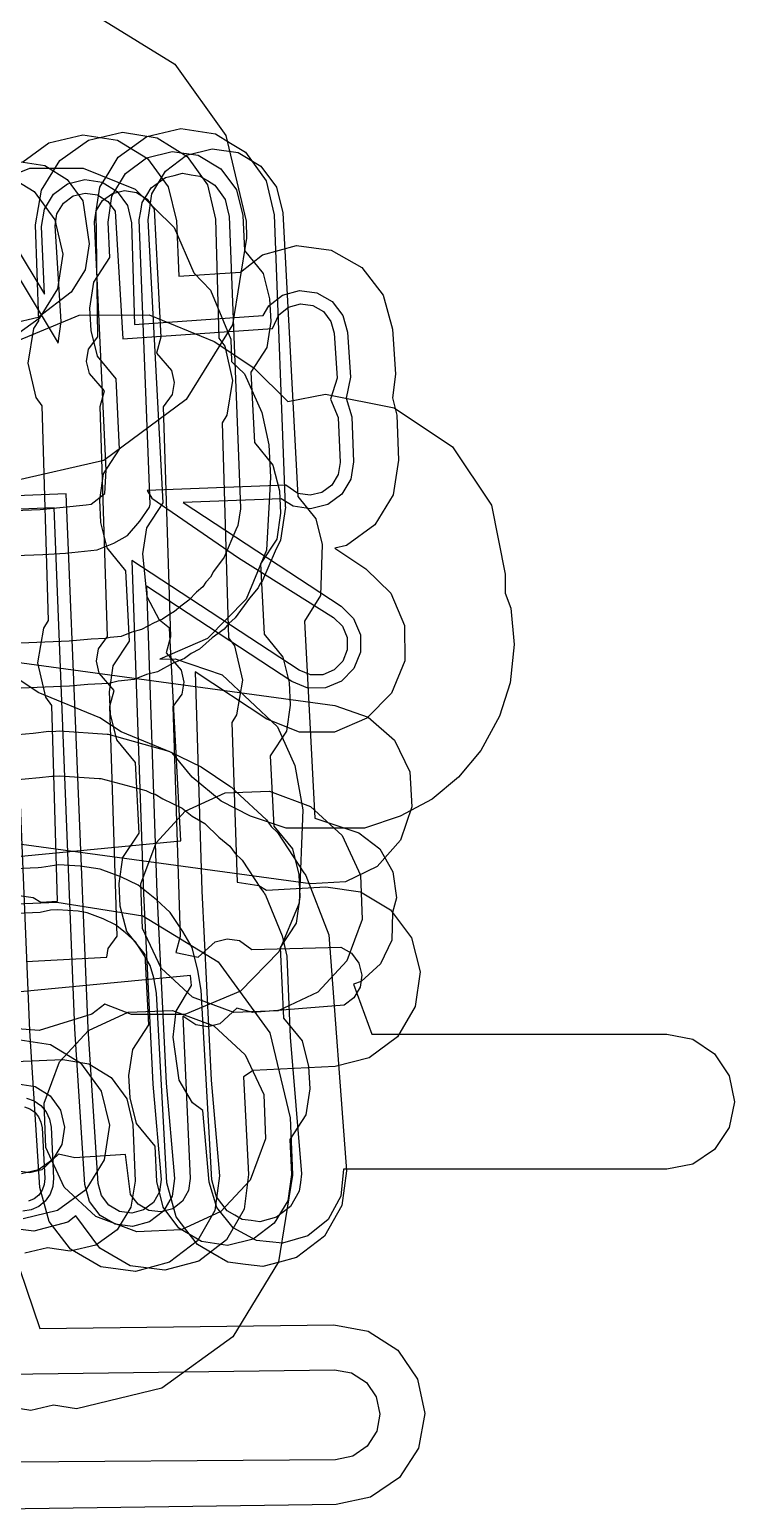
# Model space of a CAD drawing. Header units: metres. Extents: x 17722 to 17999, y 13535 to 15917.
# Drawn here: x 17975.08 to 17990.75, y 13645.96 to 13678.85 of the extents above; entities that cross this region are included whole.
import ezdxf

# ---------------------------------------------------------------- set-up
doc = ezdxf.new("R2010")
doc.units = ezdxf.units.M
doc.layers.add('AI_GREENING_EXCLUSIONS', color=1, linetype='Continuous')

msp = doc.modelspace()

# ---------------------------------------------------------------- linework, layer by layer
at = {"layer": 'AI_GREENING_EXCLUSIONS'}
for points in [[(17976.652, 13679.106), (17978.311, 13678.079), (17979.45, 13676.495), (17979.897, 13674.596), (17979.91, 13674.213), (17979.596, 13672.287), (17978.569, 13670.629), (17976.738, 13669.274), (17974.724, 13668.817), (17974.167, 13667.911), (17972.587, 13666.766), (17970.717, 13666.314), (17962.98, 13665.978), (17961.051, 13666.275), (17957.635, 13668.421), (17957.102, 13669.15), (17956.353, 13669.575), (17955.154, 13671.114), (17954.635, 13672.994), (17954.496, 13674.897), (17954.312, 13675.022), (17953.194, 13676.582), (17952.735, 13678.445), (17952.655, 13680.206)], [(17964.809, 13667.777), (17975.323, 13668.185), (17976.34, 13668.285), (17976.453, 13668.299), (17976.756, 13668.54), (17976.784, 13669.061), (17976.525, 13674.581), (17976.525, 13674.581), (17976.525, 13674.581), (17976.587, 13674.966), (17976.648, 13675.351), (17976.648, 13675.351), (17976.648, 13675.351), (17976.852, 13675.684), (17977.056, 13676.016), (17977.056, 13676.016), (17977.056, 13676.016), (17977.372, 13676.245), (17977.688, 13676.474), (17977.688, 13676.474), (17977.688, 13676.474), (17978.068, 13676.565), (17978.447, 13676.655), (17978.447, 13676.655), (17978.447, 13676.655), (17978.833, 13676.594), (17979.218, 13676.532), (17979.218, 13676.532), (17979.218, 13676.532), (17979.55, 13676.328), (17979.883, 13676.124), (17979.883, 13676.124), (17979.883, 13676.124), (17980.112, 13675.808), (17980.341, 13675.492), (17980.341, 13675.492), (17980.341, 13675.492), (17980.432, 13675.113), (17980.522, 13674.733), (17980.522, 13674.733), (17980.77, 13668.257), (17980.77, 13668.257), (17980.771, 13668.233), (17980.662, 13667.502), (17980.547, 13667.258), (17980.264, 13666.607), (17980.202, 13666.522), (17980.164, 13666.44), (17979.974, 13666.21), (17979.657, 13665.776), (17979.513, 13665.651), (17979.411, 13665.526), (17979.145, 13665.329), (17978.861, 13665.08), (17978.678, 13664.982), (17978.527, 13664.87), (17978.275, 13664.765), (17977.927, 13664.578), (17977.684, 13664.519), (17977.406, 13664.403), (17977.051, 13664.366), (17976.847, 13664.317), (17976.383, 13664.296), (17975.975, 13664.254), (17968.423, 13663.944)], [(17974.389, 13659.672), (17975.161, 13659.561), (17975.336, 13659.457), (17975.708, 13659.477), (17975.579, 13663.83), (17975.448, 13664.013), (17975.271, 13664.773), (17975.398, 13665.543), (17975.505, 13665.715), (17975.362, 13670.49), (17975.231, 13670.674), (17975.054, 13671.434), (17975.181, 13672.204), (17975.289, 13672.376), (17975.219, 13674.508), (17975.347, 13675.278), (17975.759, 13675.94), (17976.393, 13676.395), (17977.153, 13676.572), (17977.923, 13676.444), (17978.586, 13676.032), (17979.04, 13675.398), (17979.217, 13674.638), (17979.291, 13671.994), (17979.422, 13671.811), (17979.599, 13671.051), (17979.472, 13670.281), (17979.365, 13670.109), (17979.507, 13665.334), (17979.639, 13665.151), (17979.816, 13664.391), (17979.688, 13663.621), (17979.581, 13663.448), (17979.696, 13659.899), (17980.18, 13659.829), (17980.355, 13659.726), (17981.667, 13659.796), (17982.439, 13659.685), (17983.11, 13659.287), (17983.578, 13658.662), (17983.771, 13657.906), (17983.66, 13657.134), (17983.262, 13656.462), (17982.637, 13655.995), (17981.881, 13655.802), (17980.057, 13655.717), (17979.837, 13655.571), (17979.953, 13653.404), (17979.853, 13652.63), (17979.464, 13651.954), (17978.846, 13651.477), (17978.093, 13651.274), (17977.319, 13651.374), (17976.643, 13651.762), (17976.111, 13652.482), (17975.933, 13652.344), (17975.179, 13652.141), (17974.405, 13652.242)], [(17974.936, 13675.912), (17975.511, 13676.331), (17976.269, 13676.515), (17977.04, 13676.394), (17977.706, 13675.988), (17978.166, 13675.357), (17978.35, 13674.599), (17978.401, 13673.368), (17979.77, 13673.462), (17980.265, 13673.845), (17981.018, 13674.049), (17981.792, 13673.949), (17982.469, 13673.561), (17982.946, 13672.944), (17983.151, 13672.191), (17983.219, 13671.193), (17983.152, 13670.668), (17983.246, 13670.282), (17983.288, 13669.283), (17983.169, 13668.512), (17982.763, 13667.846), (17982.133, 13667.385), (17981.869, 13667.321), (17982.558, 13666.868), (17983.114, 13666.321), (17983.418, 13665.602), (17983.424, 13664.822), (17983.131, 13664.099), (17982.584, 13663.543), (17981.865, 13663.238), (17981.085, 13663.232), (17980.362, 13663.525), (17978.763, 13664.575), (17978.914, 13659.704), (17979.119, 13655.497), (17979.307, 13653.375), (17979.205, 13652.601), (17978.814, 13651.926), (17978.195, 13651.451), (17977.441, 13651.249), (17976.668, 13651.351), (17975.992, 13651.742), (17975.517, 13652.361), (17975.315, 13653.115), (17975.089, 13656.598), (17974.652, 13667.183)], [(17973.89, 13660.383), (17978.446, 13660.82), (17978.198, 13665.543), (17977.974, 13665.726), (17977.698, 13666.242), (17977.604, 13667.199), (17977.688, 13667.778), (17978.051, 13668.329), (17977.721, 13674.623), (17977.805, 13675.202), (17978.104, 13675.705), (17978.573, 13676.056), (17979.14, 13676.2), (17979.719, 13676.116), (17980.222, 13675.817), (17980.573, 13675.348), (17980.717, 13674.78), (17981.048, 13668.472), (17981.445, 13667.975), (17981.589, 13667.408), (17981.551, 13666.272), (17981.194, 13665.702), (17981.423, 13661.324), (17982.404, 13660.995), (17982.869, 13660.639), (17983.162, 13660.133), (17983.239, 13659.553), (17983.152, 13659.227), (17983.135, 13658.614), (17982.886, 13658.085), (17982.453, 13657.691), (17982.286, 13657.631), (17982.691, 13656.521), (17989.253, 13656.521), (17989.827, 13656.407), (17990.314, 13656.082), (17990.639, 13655.595), (17990.753, 13655.021), (17990.639, 13654.447), (17990.314, 13653.96), (17989.827, 13653.635), (17989.253, 13653.521), (17982.065, 13653.521), (17982.005, 13652.92), (17981.726, 13652.406), (17981.27, 13652.038), (17980.709, 13651.873), (17980.127, 13651.934), (17979.613, 13652.214), (17979.245, 13652.669), (17979.079, 13653.231), (17978.935, 13654.822), (17978.705, 13654.996), (17978.409, 13655.501), (17978.278, 13656.454), (17978.34, 13657.036), (17978.682, 13657.601), (17978.662, 13657.827), (17974.178, 13657.397)], [(17973.937, 13675.3), (17975.09, 13675.768), (17976.278, 13675.768), (17977.431, 13675.3), (17978.299, 13674.451), (17978.735, 13673.445), (17979.104, 13673.056), (17979.558, 13671.973), (17979.572, 13671.473), (17979.864, 13671.196), (17980.25, 13670.34), (17980.405, 13669.621), (17980.444, 13668.904), (17980.35, 13667.278), (17979.897, 13666.194), (17979.042, 13665.317), (17977.977, 13664.855), (17978.319, 13664.864), (17979.369, 13664.512), (17980.593, 13663.353), (17980.979, 13662.497), (17981.161, 13661.508), (17981.079, 13659.435), (17980.626, 13658.351), (17979.771, 13657.474), (17978.539, 13656.959), (17977.351, 13656.959), (17976.754, 13657.192), (17976.467, 13656.969), (17975.298, 13656.605), (17974.127, 13656.693)], [(17974.848, 13675.922), (17975.425, 13675.828), (17975.923, 13675.52), (17976.265, 13675.045), (17976.412, 13674.092), (17976.318, 13673.514), (17976.01, 13673.016), (17975.277, 13672.454), (17974.708, 13672.319)], [(17965.842, 13666.832), (17975.377, 13667.184), (17975.884, 13667.215), (17976.585, 13667.285), (17976.96, 13667.436), (17977.264, 13667.607), (17977.536, 13667.921), (17977.751, 13668.233), (17977.766, 13668.304), (17977.524, 13674.619), (17977.524, 13674.619), (17977.555, 13674.811), (17977.555, 13674.811), (17977.586, 13675.004), (17977.586, 13675.004), (17977.586, 13675.004), (17977.688, 13675.17), (17977.79, 13675.336), (17977.79, 13675.336), (17977.79, 13675.336), (17977.948, 13675.451), (17978.106, 13675.565), (17978.106, 13675.565), (17978.106, 13675.565), (17978.296, 13675.611), (17978.485, 13675.656), (17978.485, 13675.656), (17978.485, 13675.656), (17978.678, 13675.625), (17978.871, 13675.595), (17978.871, 13675.595), (17978.871, 13675.595), (17979.037, 13675.493), (17979.203, 13675.39), (17979.203, 13675.39), (17979.203, 13675.39), (17979.318, 13675.232), (17979.432, 13675.075), (17979.432, 13675.075), (17979.432, 13675.075), (17979.478, 13674.885), (17979.523, 13674.695), (17979.523, 13674.695), (17979.77, 13668.219), (17979.77, 13668.219), (17979.771, 13668.195), (17979.717, 13667.829), (17979.667, 13667.734), (17979.408, 13667.124), (17979.175, 13666.802), (17979.109, 13666.677), (17979.006, 13666.567), (17978.933, 13666.466), (17978.798, 13666.347), (17978.627, 13666.166), (17978.446, 13666.036), (17978.309, 13665.914), (17978.179, 13665.843), (17978.04, 13665.743), (17977.854, 13665.666), (17977.575, 13665.514), (17977.357, 13665.459), (17977.124, 13665.363), (17976.875, 13665.339), (17976.774, 13665.314), (17976.452, 13665.3), (17975.966, 13665.255), (17968.429, 13664.945)], [(17974.747, 13674.077), (17975.415, 13672.971), (17975.352, 13674.475), (17975.413, 13674.861), (17975.616, 13675.194), (17975.931, 13675.424), (17976.31, 13675.516), (17976.696, 13675.456), (17977.029, 13675.252), (17977.259, 13674.937), (17977.351, 13674.558), (17977.42, 13672.298), (17980.278, 13672.494), (17980.402, 13672.711), (17980.71, 13672.949), (17981.087, 13673.051), (17981.474, 13673.002), (17981.812, 13672.807), (17982.051, 13672.499), (17982.153, 13672.122), (17982.222, 13671.124), (17982.126, 13670.658), (17982.247, 13670.24), (17982.289, 13669.241), (17982.229, 13668.855), (17982.026, 13668.522), (17981.712, 13668.292), (17981.332, 13668.199), (17980.947, 13668.259), (17980.677, 13668.424), (17978.499, 13668.337), (17982.009, 13666.033), (17982.287, 13665.759), (17982.439, 13665.4), (17982.442, 13665.009), (17982.296, 13664.648), (17982.022, 13664.37), (17981.663, 13664.217), (17981.272, 13664.214), (17980.911, 13664.361), (17977.684, 13666.48), (17977.915, 13659.662), (17978.121, 13655.432), (17978.309, 13653.31), (17978.258, 13652.923), (17978.063, 13652.585), (17977.753, 13652.348), (17977.376, 13652.247), (17976.989, 13652.298), (17976.651, 13652.493), (17976.414, 13652.803), (17976.313, 13653.18), (17976.088, 13656.639), (17975.634, 13668.223), (17971.679, 13668.066)], [(17974.523, 13675.662), (17975.188, 13675.253), (17975.645, 13674.621), (17975.827, 13673.862), (17975.703, 13673.091), (17975.295, 13672.427), (17974.663, 13671.969)], [(17974.45, 13673.989), (17975.722, 13671.881), (17975.79, 13672.362), (17975.652, 13674.488), (17975.694, 13674.758), (17975.837, 13674.991), (17976.057, 13675.152), (17976.323, 13675.216), (17976.593, 13675.174), (17976.826, 13675.032), (17976.987, 13674.811), (17977.157, 13671.979), (17980.483, 13672.208), (17980.628, 13672.513), (17980.844, 13672.68), (17981.107, 13672.752), (17981.378, 13672.717), (17981.615, 13672.581), (17981.782, 13672.365), (17981.854, 13672.102), (17981.922, 13671.104), (17981.776, 13670.638), (17981.947, 13670.227), (17981.989, 13669.228), (17981.948, 13668.958), (17981.806, 13668.725), (17981.585, 13668.564), (17981.32, 13668.499), (17981.05, 13668.541), (17980.783, 13668.728), (17977.698, 13668.606), (17977.799, 13668.438), (17979.728, 13667.112), (17981.844, 13665.782), (17982.039, 13665.59), (17982.145, 13665.339), (17982.147, 13665.066), (17982.045, 13664.812), (17981.853, 13664.618), (17981.602, 13664.511), (17981.329, 13664.509), (17981.075, 13664.612), (17977.36, 13667.052), (17977.615, 13659.65), (17977.821, 13655.412), (17978.01, 13653.29), (17977.974, 13653.02), (17977.837, 13652.783), (17977.62, 13652.617), (17977.357, 13652.546), (17977.086, 13652.582), (17976.849, 13652.719), (17976.683, 13652.935), (17976.613, 13653.199), (17976.388, 13656.651), (17975.898, 13668.534), (17971.444, 13668.357)], [(17975.007, 13658.138), (17976.8, 13658.234), (17976.831, 13658.424), (17977.034, 13658.698), (17976.868, 13663.809), (17976.965, 13664.164), (17976.632, 13664.549), (17976.57, 13664.815), (17976.615, 13665.085), (17976.818, 13665.359), (17976.651, 13670.47), (17976.749, 13670.824), (17976.415, 13671.21), (17976.353, 13671.476), (17976.398, 13671.745), (17976.601, 13672.019), (17976.563, 13674.819), (17976.708, 13675.051), (17976.93, 13675.21), (17977.196, 13675.272), (17977.465, 13675.228), (17977.697, 13675.083), (17977.856, 13674.861), (17978.002, 13672.015), (17977.904, 13671.66), (17978.238, 13671.275), (17978.3, 13671.009), (17978.255, 13670.739), (17978.052, 13670.465), (17978.218, 13665.354), (17978.121, 13665), (17978.454, 13664.614), (17978.516, 13664.348), (17978.472, 13664.079), (17978.269, 13663.805), (17978.435, 13658.694), (17978.338, 13658.339), (17978.834, 13658.234), (17979.213, 13658.575), (17979.477, 13658.642), (17979.748, 13658.604), (17980.026, 13658.406), (17982.007, 13658.459), (17982.242, 13658.32), (17982.405, 13658.101), (17982.473, 13657.836), (17982.434, 13657.566), (17982.295, 13657.331), (17982.076, 13657.168), (17980.051, 13657.006), (17979.694, 13657.096), (17979.316, 13656.754), (17979.051, 13656.687), (17978.781, 13656.726), (17978.493, 13656.922), (17978.656, 13653.316), (17978.621, 13653.045), (17978.485, 13652.809), (17978.269, 13652.642), (17978.005, 13652.571), (17977.734, 13652.606), (17977.497, 13652.742), (17977.331, 13652.958), (17977.217, 13653.846), (17976.088, 13653.77), (17975.73, 13653.856), (17975.356, 13653.509), (17975.093, 13653.438), (17974.822, 13653.474)], [(17974.744, 13671.905), (17976.185, 13672.506), (17977.745, 13672.51), (17979.189, 13671.916), (17980.071, 13671.33), (17980.823, 13670.582), (17981.66, 13670.749), (17983.191, 13670.445), (17984.488, 13669.577), (17985.356, 13668.28), (17985.66, 13666.749), (17985.66, 13666.323), (17985.781, 13665.994), (17985.854, 13665.182), (17985.765, 13664.333), (17985.533, 13663.591), (17985.118, 13662.824), (17984.617, 13662.234), (17984.038, 13661.744), (17983.32, 13661.366), (17982.529, 13661.097), (17980.791, 13661.097), (17979.996, 13661.366), (17979.346, 13661.701), (17978.699, 13662.234), (17978.251, 13662.775), (17977.122, 13663.24), (17976.649, 13663.554), (17975.278, 13664.117), (17975.278, 13664.117), (17974.396, 13664.703)], [(17969.248, 13665.545), (17981.872, 13663.825), (17982.61, 13663.571), (17983.194, 13663.054), (17983.536, 13662.353), (17983.584, 13661.574), (17983.33, 13660.836), (17982.813, 13660.252), (17982.111, 13659.91), (17981.332, 13659.862), (17968.747, 13661.576)], [(17974.307, 13663.14), (17975.168, 13663.214), (17975.515, 13663.253), (17975.585, 13663.25), (17975.749, 13663.264), (17976.806, 13663.192), (17976.827, 13663.191), (17976.829, 13663.191), (17976.83, 13663.19), (17978.18, 13662.812), (17978.18, 13662.812), (17978.18, 13662.812), (17978.18, 13662.812), (17978.18, 13662.812), (17978.896, 13662.461), (17979.537, 13662.034), (17979.553, 13662.02), (17979.57, 13662.01), (17979.661, 13661.921), (17980.353, 13661.287), (17980.457, 13661.14), (17980.595, 13661.004), (17981.184, 13660.108), (17981.219, 13660.06), (17981.222, 13660.051), (17981.226, 13660.045), (17981.735, 13658.729), (17982.129, 13653.485), (17982.129, 13653.485), (17982.129, 13653.485), (17982.078, 13653.098), (17982.028, 13652.711), (17982.028, 13652.711), (17982.028, 13652.711), (17981.834, 13652.372), (17981.639, 13652.034), (17981.639, 13652.034), (17981.639, 13652.034), (17981.33, 13651.796), (17981.021, 13651.558), (17981.021, 13651.558), (17981.021, 13651.558), (17980.644, 13651.456), (17980.268, 13651.354), (17980.268, 13651.354), (17980.268, 13651.354), (17979.881, 13651.405), (17979.494, 13651.455), (17979.494, 13651.455), (17979.494, 13651.455), (17979.155, 13651.649), (17978.817, 13651.844), (17978.817, 13651.844), (17978.817, 13651.844), (17978.579, 13652.153), (17978.341, 13652.462), (17978.341, 13652.462), (17978.341, 13652.462), (17978.239, 13652.839), (17978.138, 13653.215), (17978.138, 13653.215), (17978.138, 13653.215), (17977.903, 13657.436), (17977.844, 13657.772), (17977.769, 13658.046), (17977.642, 13658.265), (17977.436, 13658.576), (17977.208, 13658.783), (17976.996, 13658.954), (17976.724, 13659.087), (17976.363, 13659.222), (17976.162, 13659.253), (17975.707, 13659.286), (17975.548, 13659.279), (17975.317, 13659.223), (17967.72, 13658.895)], [(17974.344, 13662.141), (17975.306, 13662.225), (17975.576, 13662.255), (17975.624, 13662.253), (17975.752, 13662.264), (17976.628, 13662.208), (17976.65, 13662.207), (17976.652, 13662.206), (17976.654, 13662.206), (17976.667, 13662.202), (17977.666, 13661.938), (17977.786, 13661.88), (17977.88, 13661.853), (17978.048, 13661.754), (17978.477, 13661.548), (17978.701, 13661.368), (17978.978, 13661.204), (17979.29, 13660.897), (17979.534, 13660.702), (17979.654, 13660.539), (17979.809, 13660.386), (17980.22, 13659.768), (17980.294, 13659.668), (17980.306, 13659.639), (17980.326, 13659.61), (17980.703, 13658.705), (17980.807, 13658.255), (17980.807, 13658.255), (17980.807, 13658.255), (17980.877, 13656.456), (17981.131, 13653.417), (17981.131, 13653.417), (17981.131, 13653.417), (17981.131, 13653.417), (17981.106, 13653.224), (17981.081, 13653.03), (17981.081, 13653.03), (17981.081, 13653.03), (17980.983, 13652.861), (17980.886, 13652.692), (17980.886, 13652.692), (17980.886, 13652.692), (17980.732, 13652.573), (17980.577, 13652.454), (17980.577, 13652.454), (17980.577, 13652.454), (17980.389, 13652.403), (17980.2, 13652.352), (17980.2, 13652.352), (17980.2, 13652.352), (17980.007, 13652.377), (17979.813, 13652.402), (17979.813, 13652.402), (17979.813, 13652.402), (17979.644, 13652.5), (17979.475, 13652.597), (17979.475, 13652.597), (17979.475, 13652.597), (17979.356, 13652.751), (17979.237, 13652.906), (17979.237, 13652.906), (17979.237, 13652.906), (17979.186, 13653.094), (17979.135, 13653.283), (17979.135, 13653.283), (17979.135, 13653.283), (17978.901, 13657.501), (17978.824, 13657.937), (17978.701, 13658.45), (17978.492, 13658.806), (17978.211, 13659.227), (17977.904, 13659.51), (17977.5, 13659.832), (17977.114, 13660.017), (17976.655, 13660.192), (17976.209, 13660.259), (17975.736, 13660.285), (17975.347, 13660.225), (17975.274, 13660.222), (17975.274, 13660.222), (17972.638, 13660.108)], [(17972.5, 13659.323), (17975.69, 13659.454), (17977.605, 13659.152), (17979.279, 13658.127), (17980.425, 13656.548), (17980.878, 13654.663), (17980.913, 13653.779), (17980.928, 13653.386), (17980.621, 13651.46), (17979.601, 13649.797), (17978.022, 13648.651), (17976.124, 13648.197), (17975.613, 13648.278), (17975.115, 13648.16), (17973.813, 13648.368)], [(17974.78, 13656.414), (17975.551, 13656.294), (17976.217, 13655.887), (17976.677, 13655.257), (17976.861, 13654.498), (17976.74, 13653.727), (17976.333, 13653.061), (17975.703, 13652.601), (17974.944, 13652.418)], [(17970.527, 13655.739), (17975.825, 13655.957), (17976.399, 13655.866), (17976.902, 13655.559), (17977.245, 13655.085), (17977.381, 13654.516), (17977.43, 13653.251), (17977.338, 13652.673), (17977.032, 13652.175), (17976.559, 13651.831), (17975.989, 13651.695), (17975.48, 13651.776), (17974.982, 13651.657)], [(17974.821, 13655.415), (17975.207, 13655.355), (17975.54, 13655.151), (17975.77, 13654.836), (17975.861, 13654.457), (17975.801, 13654.072), (17975.598, 13653.738), (17975.283, 13653.509), (17974.903, 13653.417)], [(17975.014, 13655.099), (17975.185, 13655.037), (17975.334, 13654.933), (17975.451, 13654.795), (17975.529, 13654.631), (17975.561, 13654.452), (17975.62, 13653.323), (17975.605, 13653.137), (17975.541, 13652.962), (17975.433, 13652.81), (17975.289, 13652.692), (17975.119, 13652.615), (17974.935, 13652.587)], [(17974.971, 13654.904), (17975.093, 13654.86), (17975.199, 13654.786), (17975.283, 13654.687), (17975.338, 13654.569), (17975.362, 13654.442), (17975.42, 13653.313), (17975.409, 13653.18), (17975.364, 13653.055), (17975.287, 13652.946), (17975.184, 13652.862), (17975.063, 13652.807)], [(17974.566, 13652.186), (17975.316, 13649.978), (17981.847, 13650.064), (17982.615, 13649.922), (17983.269, 13649.497), (17983.711, 13648.854), (17983.874, 13648.09), (17983.731, 13647.323), (17983.307, 13646.669), (17982.663, 13646.227), (17981.9, 13646.064), (17973.916, 13645.959)], [(17974.603, 13648.968), (17981.861, 13649.064), (17982.244, 13648.993), (17982.571, 13648.78), (17982.792, 13648.459), (17982.874, 13648.077), (17982.803, 13647.694), (17982.59, 13647.366), (17982.269, 13647.145), (17981.887, 13647.064), (17973.673, 13647.001)]]:
    msp.add_lwpolyline(points, dxfattribs=at)
for points in [[(17977.656, 13658.294), (17977.244, 13658.801), (17977.101, 13659.368), (17977.076, 13659.868), (17977.161, 13660.447), (17977.519, 13660.993), (17977.44, 13662.558), (17977.028, 13663.065), (17976.885, 13663.632), (17976.859, 13664.132), (17976.944, 13664.711), (17977.303, 13665.257), (17977.223, 13666.822), (17976.811, 13667.329), (17976.668, 13667.897), (17976.643, 13668.396), (17976.727, 13668.975), (17977.086, 13669.521), (17977.006, 13671.087), (17976.594, 13671.593), (17976.451, 13672.161), (17976.426, 13672.66), (17976.511, 13673.239), (17976.869, 13673.785), (17976.83, 13674.568), (17976.915, 13675.147), (17977.215, 13675.65), (17977.684, 13675.999), (17978.252, 13676.142), (17978.831, 13676.057), (17979.333, 13675.757), (17979.683, 13675.288), (17979.826, 13674.72), (17979.866, 13673.938), (17980.278, 13673.431), (17980.421, 13672.863), (17980.446, 13672.364), (17980.361, 13671.785), (17980.003, 13671.239), (17980.082, 13669.673), (17980.494, 13669.167), (17980.637, 13668.599), (17980.663, 13668.1), (17980.578, 13667.521), (17980.219, 13666.975), (17980.299, 13665.409), (17980.711, 13664.902), (17980.854, 13664.335), (17980.879, 13663.835), (17980.795, 13663.256), (17980.436, 13662.71), (17980.515, 13661.145), (17980.928, 13660.638), (17981.071, 13660.071), (17981.096, 13659.571), (17981.011, 13658.992), (17980.653, 13658.446), (17980.732, 13656.881), (17981.144, 13656.374), (17981.287, 13655.806), (17981.313, 13655.307), (17981.228, 13654.728), (17980.869, 13654.182), (17980.909, 13653.399), (17980.824, 13652.82), (17980.524, 13652.318), (17980.055, 13651.968), (17979.487, 13651.825), (17978.908, 13651.91), (17978.405, 13652.21), (17978.056, 13652.679), (17977.913, 13653.247), (17977.873, 13654.03), (17977.461, 13654.537), (17977.318, 13655.104), (17977.293, 13655.603), (17977.377, 13656.182), (17977.736, 13656.729), (17977.656, 13658.294)], [(17982.031, 13660.936), (17982.44, 13660.054), (17982.479, 13659.068), (17982.138, 13658.151), (17981.491, 13657.452), (17980.609, 13657.043), (17979.623, 13657.004), (17978.706, 13657.345), (17978.007, 13657.992), (17977.598, 13658.874), (17977.559, 13659.86), (17977.9, 13660.777), (17978.547, 13661.476), (17979.429, 13661.885), (17980.415, 13661.924), (17981.332, 13661.583), (17982.031, 13660.936)], [(17979.88, 13656.063), (17980.289, 13655.181), (17980.328, 13654.195), (17979.987, 13653.278), (17979.34, 13652.579), (17978.458, 13652.17), (17977.472, 13652.131), (17976.555, 13652.472), (17975.856, 13653.119), (17975.447, 13654.001), (17975.408, 13654.987), (17975.749, 13655.904), (17976.396, 13656.603), (17977.278, 13657.012), (17978.264, 13657.051), (17979.181, 13656.71), (17979.88, 13656.063)]]:
    msp.add_lwpolyline(points, close=True, dxfattribs=at)

doc.saveas('drawing.dxf')
